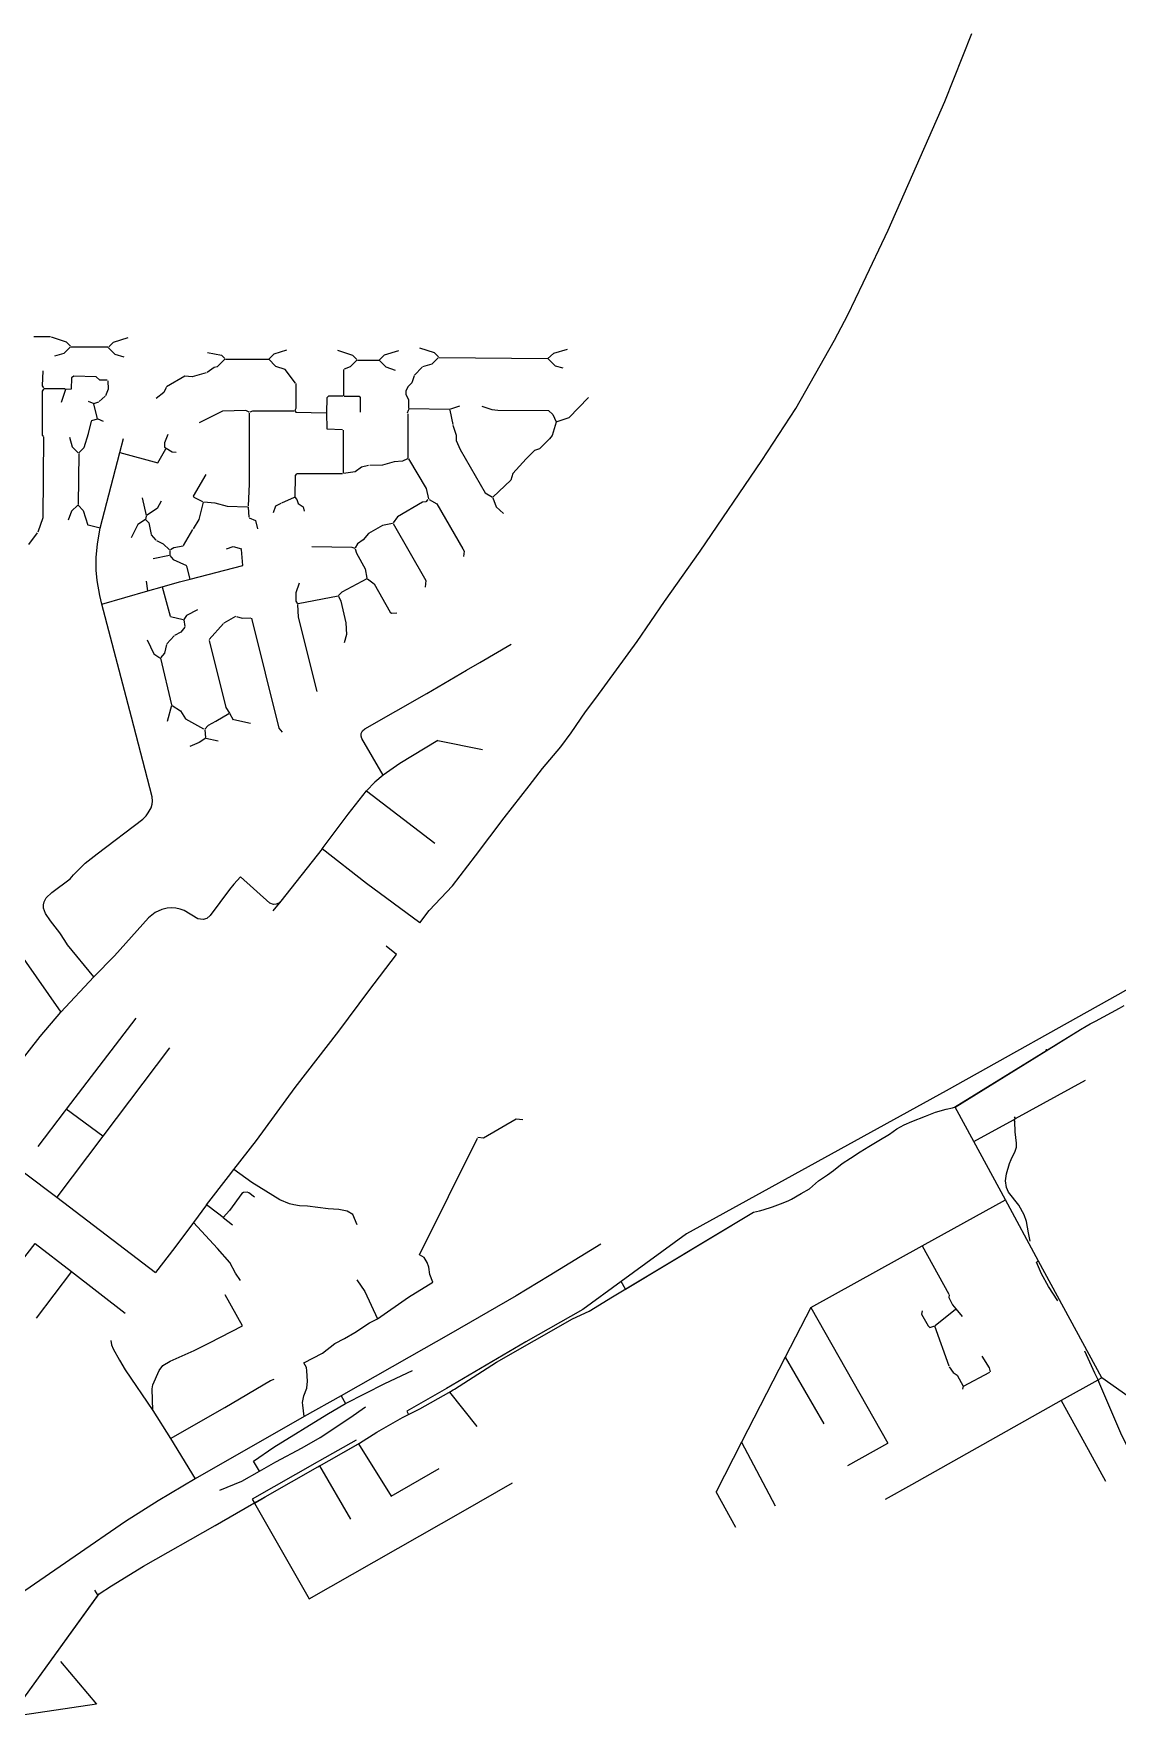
# Model space of a CAD drawing. Header units: metres. Extents: x 432891 to 477890, y 2556094 to 2581523.
# Drawn here: x 454505 to 456458, y 2575590 to 2578622 of the extents above; entities that cross this region are included whole.
import ezdxf

# ---------------------------------------------------------------- set-up
doc = ezdxf.new("R2010")
doc.units = ezdxf.units.M
for name, color, linetype in [('W10_MAIN_PIPE', 1, 'Continuous'), ('W10_PIPE_DN200', 8, 'Continuous'), ('W10_PIPE_DN250_400', 3, 'Continuous'), ('W10_PIPE_DN500_800', 30, 'Continuous'), ('W10_PIPE_DN900_1200', 1, 'Continuous')]:
    doc.layers.add(name, color=color, linetype=linetype)

msp = doc.modelspace()

# ---------------------------------------------------------------- linework, layer by layer
at = {"layer": 'W10_MAIN_PIPE'}
for points in [[(455819.7, 2576502.9), (455836.7, 2576507.9), (455855.4, 2576515.2), (455865.7, 2576519.7), (455870.7, 2576521.8), (455888.1, 2576532), (455903, 2576540.7), (455919.5, 2576554.7), (455935.6, 2576565.7), (455946.1, 2576573.4), (455962.2, 2576586.3), (455976.9, 2576595.6), (455994.7, 2576607.1), (456010.1, 2576616.6), (456028.3, 2576627.7), (456047.3, 2576639), (456060.3, 2576648.8), (456073.7, 2576655.9), (456087.5, 2576661.6), (456112.2, 2576671.2), (456130, 2576678.9), (456149.1, 2576683.9), (456160.6, 2576686.5), (456164.6, 2576687.4), (456391.6, 2576827.7), (456401.9, 2576833.6), (456409, 2576837.9), (456418.2, 2576842.3), (456461.8, 2576865.7)], [(455548.3, 2576345.7), (455802.3, 2576498.3), (455813.2, 2576501), (455819.7, 2576502.9)], [(454479.4, 2575611.8), (454479.6, 2575612.4), (454623.5, 2575811), (454645.4, 2575825.6), (454703.1, 2575860.9), (454832.4, 2575934.2), (454897.9, 2575971.6), (454922.4, 2575985.6), (455017.3, 2576039.5), (455024.1, 2576043.4), (455037.7, 2576051.1), (455092.5, 2576082.2), (455123.8, 2576102.1), (455169.9, 2576128.5), (455201, 2576144), (455253.1, 2576173.8), (455261.1, 2576178.4), (455263.4, 2576179.8), (455338.9, 2576228.2), (455476, 2576306.3), (455506, 2576320.3), (455548.3, 2576345.7)]]:
    msp.add_lwpolyline(points, dxfattribs=at)
at = {"layer": 'W10_PIPE_DN200'}
for points in [[(455200.9, 2577019.8), (455218.1, 2577042), (455259.9, 2577086.1), (455301.3, 2577140.5), (455352.8, 2577209), (455398.3, 2577266.7), (455422.2, 2577297.7), (455454.9, 2577336.8), (455473.9, 2577361.9), (455499.5, 2577399.6), (455518, 2577424.7), (455592.7, 2577526.4), (455641.7, 2577598.8), (455705.9, 2577689.3), (455817.1, 2577852.9), (455878.4, 2577946.3), (455948.4, 2578069.1), (455972.4, 2578115.3), (456000, 2578172.8), (456044.6, 2578267.3), (456146.8, 2578499.3), (456195.3, 2578621.6)], [(454535.7, 2578075.4), (454505.7, 2578075.4)], [(454536.7, 2578075.4), (454563.7, 2578066.4), (454571.7, 2578058.4)], [(454571.7, 2578057.4), (454559.7, 2578045.4), (454542.7, 2578040.4)], [(454572.7, 2578057.4), (454638.7, 2578057.4)], [(454639.7, 2578056.4), (454651.7, 2578044.4), (454667.7, 2578039.4)], [(454674.7, 2578073.4), (454648.7, 2578065.4), (454640.7, 2578057.4)], [(455200.7, 2578055.4), (455226.7, 2578047.4), (455234.7, 2578039.4)], [(454849.7, 2578035.4), (454835.7, 2578021.4), (454830.7, 2578020.4), (454817.7, 2578011.4)], [(454818.7, 2578047.4), (454843.7, 2578042.4), (454849.7, 2578036.4)], [(454850.7, 2578035.4), (454928.7, 2578035.4)], [(454960.7, 2578051.4), (454937.7, 2578044.4), (454928.7, 2578035.4)], [(454928.7, 2578035.4), (454940.7, 2578022.4), (454957.7, 2578017.4)], [(455052.7, 2578051.4), (455079.7, 2578042.4), (455087.7, 2578034.4)], [(455087.7, 2578033.4), (455075.7, 2578021.4), (455064.7, 2578017.4)], [(455088.7, 2578033.4), (455127.7, 2578033.4)], [(455162.7, 2578050.4), (455136.7, 2578042.4), (455127.7, 2578033.4)], [(455127.7, 2578033.4), (455139.7, 2578021.4), (455156.7, 2578015.4)], [(455234.7, 2578038.4), (455222.7, 2578026.4), (455205.7, 2578021.4)], [(455235.7, 2578038.4), (455431.7, 2578036.4)], [(455466.7, 2578052.4), (455441.7, 2578045.4), (455431.7, 2578036.4)], [(455431.7, 2578036.4), (455444.7, 2578023.4), (455458.7, 2578019.4)], [(454521.7, 2578014.4), (454520.7, 2577987.4), (454522.7, 2577983.4)], [(454637.7, 2577997.4), (454624.7, 2577997.4), (454617.7, 2578003.4), (454577.7, 2578004.4), (454573.7, 2578001.4), (454572.7, 2577981.4)], [(454638.7, 2577996.4), (454639.7, 2577981.4), (454634.7, 2577969.4)], [(454790.7, 2578003.4), (454777.7, 2578004.4), (454744.7, 2577985.4)], [(454791.7, 2578003.7), (454816.8, 2578011.1)], [(454977.1, 2577992.2), (454958.4, 2578016.6)], [(455063.7, 2578016.4), (455063.7, 2577969.4)], [(455190.7, 2578005.4), (455186.7, 2577992.4), (455179.7, 2577985.4)], [(455191.4, 2578006.1), (455205, 2578020.7)], [(454522.7, 2577981.4), (454520.7, 2577977.4), (454520.7, 2577898.4), (454522.7, 2577896.4)], [(454523.7, 2577982.4), (454560.7, 2577982.4), (454562.7, 2577980.4)], [(454562.7, 2577980.4), (454554.7, 2577957.4)], [(454572.7, 2577981.4), (454562.7, 2577980.4)], [(454634, 2577968.7), (454623.5, 2577959.1)], [(454743.7, 2577984.4), (454739.7, 2577975.4), (454725.7, 2577964.4)], [(454977.7, 2577991.4), (454977.7, 2577946.4), (454975.7, 2577942.4)], [(455062.7, 2577968.4), (455036.7, 2577968.4), (455033.7, 2577965.4), (455032.7, 2577938.4)], [(455064.7, 2577968.4), (455091.7, 2577968.4), (455093.7, 2577966.4), (455093.7, 2577939.4)], [(455179.7, 2577985.4), (455175.7, 2577977.4), (455175.7, 2577971.4), (455180.7, 2577962.4), (455180.7, 2577946.4)], [(455504.7, 2577966.4), (455469.7, 2577929.4), (455447.7, 2577922.4)], [(454603.7, 2577959.4), (454613.7, 2577955.4)], [(454613.7, 2577955.4), (454622.7, 2577958.4)], [(454620.5, 2577928.4), (454613.9, 2577954.4)], [(454893.7, 2577939.4), (454887.7, 2577942.4), (454845.7, 2577941.4), (454803.7, 2577920.4)], [(454893.7, 2577938.4), (454893.7, 2577810.4), (454891.7, 2577770.4)], [(454974.7, 2577941.4), (454899.7, 2577941.4), (454894.7, 2577939.4)], [(454975.7, 2577942.4), (454977.7, 2577939.4)], [(454977.7, 2577939.4), (455032.7, 2577938.4)], [(455032.7, 2577938.4), (455033.7, 2577909.4), (455061.7, 2577908.4)], [(455179, 2577938.4), (455180.4, 2577943.4)], [(455179.7, 2577936.4), (455179.7, 2577856.4)], [(455180.4, 2577943.4), (455181.7, 2577945.4)], [(455254.7, 2577944.4), (455181.7, 2577945.4)], [(455272.7, 2577950.4), (455254.7, 2577944.4)], [(455254.9, 2577943.4), (455260.5, 2577917.4)], [(455312.7, 2577950.4), (455330.7, 2577944.4), (455341.7, 2577943.4), (455432.7, 2577942.4), (455440.7, 2577935.4), (455446.7, 2577922.4)], [(454603.9, 2577901.4), (454609.5, 2577923.4)], [(454609.7, 2577924.4), (454620.7, 2577927.4)], [(454620.7, 2577927.4), (454630.7, 2577923.4)], [(455062.7, 2577907.4), (455062.7, 2577830.4)], [(455260.7, 2577916.4), (455266.7, 2577898.4), (455266.7, 2577888.4), (455273.7, 2577872.4), (455318.7, 2577794.4), (455331.7, 2577786.4)], [(455446.7, 2577921.4), (455439.7, 2577897.4), (455434.7, 2577891.4), (455416.7, 2577873.4), (455407.7, 2577870.4), (455392.7, 2577855.4), (455368.7, 2577829.4), (455364.7, 2577817.4), (455332.7, 2577786.4)], [(454522.7, 2577895.4), (454521.7, 2577749.4), (454512.7, 2577723.4)], [(454569.7, 2577894.4), (454574.7, 2577877.4), (454585.7, 2577866.4)], [(454603.7, 2577900.4), (454595.7, 2577875.4), (454586.7, 2577866.4)], [(454660.4, 2577866.9), (454667, 2577892.2)], [(454728.7, 2577848.6), (454743.2, 2577873.8)], [(454746.7, 2577899.4), (454740.7, 2577884.4), (454740.7, 2577876.4)], [(454740.7, 2577876.4), (454743.7, 2577874.7)], [(454743.7, 2577874.7), (454754.7, 2577868.4), (454761.7, 2577867.4)], [(454586.7, 2577865.4), (454585.7, 2577773.4)], [(454625.3, 2577730.5), (454660.4, 2577866.9)], [(454660.4, 2577866.9), (454728.7, 2577848.6)], [(455108.7, 2577843.4), (455095.7, 2577840.4), (455084.7, 2577832.4), (455063.7, 2577829.4)], [(455178.7, 2577855.4), (455169.7, 2577851.4), (455154.7, 2577850.4), (455133.7, 2577844.4), (455110.7, 2577843.4)], [(455180.7, 2577855.4), (455212.7, 2577802.4), (455216.7, 2577783.4)], [(454793.2, 2577788.3), (454816.2, 2577827.5)], [(454978.7, 2577828.4), (454976.7, 2577825.4), (454975.7, 2577786.4)], [(454979.7, 2577829.4), (455061.7, 2577829.4)], [(454700.7, 2577785.4), (454707.7, 2577753.4)], [(454794.6, 2577785.9), (454793.2, 2577788.3)], [(454809.8, 2577777.9), (454794.6, 2577785.9)], [(454974.8, 2577786), (454951.6, 2577775.8)], [(454975.7, 2577786.4), (454979.7, 2577782.4), (454981.7, 2577775.4), (454990.7, 2577769.4), (454992.7, 2577761.4)], [(455215.7, 2577782.4), (455211.7, 2577778.4), (455205.7, 2577777.4), (455160.7, 2577751.4), (455152.7, 2577740.4)], [(455217.7, 2577782.4), (455231.7, 2577774.4), (455278.7, 2577693.4), (455280.7, 2577689.4), (455279.7, 2577679.4)], [(455332.7, 2577785.4), (455338.7, 2577769.4), (455351.7, 2577757.4)], [(454584.7, 2577772.4), (454573.7, 2577761.4), (454567.7, 2577745.4)], [(454585.7, 2577772.4), (454594.7, 2577762.4), (454602.7, 2577736.4)], [(454707.7, 2577752.4), (454706.7, 2577746.4)], [(454734.7, 2577779.4), (454727.7, 2577766.4), (454708.7, 2577753.4)], [(454810.7, 2577777.4), (454802.7, 2577746.4), (454792.7, 2577729.4)], [(454811.7, 2577778.4), (454831.7, 2577776.4), (454853.7, 2577770.4), (454890.7, 2577769.4)], [(454891.7, 2577768.4), (454892.7, 2577750.4)], [(454950.7, 2577775.4), (454940.7, 2577770.4), (454936.7, 2577758.4)], [(454496.3, 2577701.2), (454512.1, 2577722.6)], [(454625.3, 2577730.5), (454603.7, 2577736.1)], [(454628.3, 2577593.7), (454624.2, 2577609.3), (454619.6, 2577636.7), (454618.1, 2577655.2), (454618.1, 2577678.2), (454620, 2577701.7), (454624.5, 2577727.8), (454625.3, 2577730.5)], [(454706.7, 2577746.4), (454692.7, 2577737.4), (454680.7, 2577713.4)], [(454706.7, 2577746.4), (454712.7, 2577740.4), (454716.7, 2577719.4)], [(454775.2, 2577699.3), (454792.2, 2577728.5)], [(454893.7, 2577749.4), (454904.7, 2577744.4), (454908.7, 2577729.4)], [(455151.7, 2577739.4), (455133.7, 2577735.4), (455108.7, 2577721.4), (455098.7, 2577709.4), (455088.7, 2577702.4), (455084.7, 2577695.4)], [(455152.7, 2577739.4), (455211.7, 2577636.4), (455210.7, 2577624.4)], [(454726.1, 2577709.2), (454717.4, 2577718.7)], [(454726.7, 2577708.4), (454738.7, 2577702.4), (454749.7, 2577691.4)], [(454750.7, 2577690.4), (454750.7, 2577682.4)], [(454774.7, 2577698.4), (454757.7, 2577695.4), (454751.7, 2577691.4)], [(454852.7, 2577693.4), (454864.7, 2577697.4), (454879.7, 2577693.4)], [(454881.9, 2577663.6), (454879.8, 2577692.4)], [(455006.7, 2577697.4), (455078.7, 2577696.4), (455083.7, 2577694.4)], [(455084.7, 2577693.4), (455086.7, 2577685.4), (455102.7, 2577657.4), (455105.7, 2577640.4)], [(454749.7, 2577681.4), (454720.7, 2577675.4)], [(454750.7, 2577681.4), (454756.7, 2577674.4), (454780.7, 2577663.4)], [(454787.1, 2577638.9), (454781, 2577662.4)], [(454787.1, 2577638.9), (454881.9, 2577663.6)], [(454710.7, 2577617.8), (454708.4, 2577635.4)], [(454736.6, 2577625.1), (454768.1, 2577634), (454787.1, 2577638.9)], [(454983.7, 2577631.4), (454977.7, 2577614.4), (454977.7, 2577599.4), (454980.7, 2577594.4)], [(455105.7, 2577639.4), (455060.7, 2577615.4), (455054.7, 2577609.4)], [(455106.7, 2577639.4), (455118.7, 2577630.4), (455147.7, 2577579.4), (455149.7, 2577577.4), (455159.7, 2577578.4)], [(454628.3, 2577593.7), (454710.7, 2577617.8)], [(454710.7, 2577617.8), (454736.6, 2577625.1)], [(454736.6, 2577625.1), (454751.4, 2577572.4)], [(455053.7, 2577608.4), (454981.7, 2577594.4)], [(455054.7, 2577608.4), (455058.7, 2577599.4), (455067.7, 2577560.4), (455068.7, 2577539.4), (455064.7, 2577524.4)], [(454751.7, 2577571.4), (454774.7, 2577566.4)], [(454800.7, 2577583.4), (454780.7, 2577573.4), (454775.7, 2577566.4)], [(454868.7, 2577571.4), (454847.7, 2577559.4)], [(454870.7, 2577571.4), (454880.7, 2577568.4), (454896.7, 2577569.4)], [(454980.7, 2577593.4), (454981.7, 2577570.4), (455015.7, 2577436.4)], [(454777.7, 2577552.4), (454770.7, 2577543.4), (454758.7, 2577537.4)], [(454775.7, 2577565.4), (454777.7, 2577553.4)], [(454847, 2577558.7), (454821.4, 2577530.2)], [(454897.7, 2577568.4), (454946.7, 2577370.4), (454952.7, 2577363.4)], [(454709.7, 2577529.4), (454721.7, 2577504.4), (454732.7, 2577497.4)], [(454744.7, 2577521.4), (454740.7, 2577505.4), (454733.7, 2577497.4)], [(454745.4, 2577522.1), (454758.1, 2577536.6)], [(454821.7, 2577528.4), (454851.7, 2577407.4), (454857.8, 2577397.2)], [(455095.6, 2577360.9), (455097.7, 2577365.4), (455102, 2577369.3), (455213.6, 2577432.7), (455285.4, 2577474.9), (455308.9, 2577488.8), (455365.3, 2577521.9)], [(454733.7, 2577496.4), (454753.7, 2577412.4)], [(454753.7, 2577411.4), (454745.7, 2577382.4)], [(454754.7, 2577411.4), (454769.7, 2577401.4), (454778.7, 2577387.4)], [(454833.6, 2577382.9), (454856.9, 2577396.6)], [(454857.8, 2577397.2), (454864.7, 2577385.4)], [(454811.8, 2577368.9), (454779.6, 2577386.9)], [(454832.7, 2577382.4), (454819.7, 2577375.4), (454813.7, 2577368.4)], [(454813.7, 2577367.4), (454814.7, 2577353.4)], [(454895.7, 2577378.6), (454865.7, 2577385.2)], [(455134.9, 2577285.8), (455096.3, 2577351.7), (455095.2, 2577355.7), (455095.6, 2577360.9)], [(454813.7, 2577351.4), (454803.7, 2577344.4), (454786.7, 2577337.4)], [(454814.7, 2577353.4), (454813.7, 2577351.4)], [(454815.7, 2577352.4), (454837.7, 2577347.4)], [(455233.6, 2577348.1), (455165.1, 2577307), (455134.9, 2577285.8)], [(455233.6, 2577348.1), (455313.9, 2577332.1)], [(455134.9, 2577285.8), (455119.7, 2577273.2), (455105.1, 2577257.6)], [(455025.3, 2577153), (455072.2, 2577215.2), (455105.1, 2577257.6)], [(455105.1, 2577257.6), (455228.2, 2577163.5)], [(455025.3, 2577153), (454950.5, 2577058.6)], [(455200.9, 2577019.8), (455104.9, 2577090.8), (455025.3, 2577153)], [(454877.7, 2577102.7), (454865.7, 2577089.6), (454857.9, 2577079.8), (454823.3, 2577032.9), (454817, 2577027.5), (454810.8, 2577025.7), (454801.1, 2577027.1), (454776.4, 2577041.8), (454769, 2577044.4), (454761.4, 2577046), (454753.7, 2577046.5), (454745.9, 2577046), (454736.1, 2577043.6)], [(454950.5, 2577058.6), (454946.9, 2577055.4), (454942.4, 2577053.5), (454937.6, 2577053), (454930.7, 2577055.3), (454877.7, 2577102.7)], [(454950.5, 2577058.6), (454936.1, 2577041.6)], [(454736.1, 2577043.6), (454724.1, 2577038.3), (454712, 2577028.5), (454650.6, 2576960.3), (454613.8, 2576922.2)], [(454447.3, 2577011.8), (454554.2, 2576858.7)], [(455159.2, 2576962.5), (455140.1, 2576977.6)], [(454866.1, 2576575.6), (454906.7, 2576627.3), (454976.6, 2576722.8), (455055.3, 2576824.8), (455108.9, 2576897), (455159.2, 2576962.5)], [(454689.1, 2576847.9), (454563.8, 2576683.8)], [(454749.7, 2576794.4), (454629.9, 2576635.5)], [(456329.4, 2576789.2), (456330.1, 2576792)], [(456274.4, 2576667), (456400.4, 2576736.2)], [(454563.8, 2576683.8), (454560.5, 2576679.5), (454512.8, 2576616.9)], [(454629.9, 2576635.5), (454563.8, 2576683.8)], [(455386.6, 2576664.9), (455374.6, 2576665.9), (455315.6, 2576631.9), (455305.6, 2576632.9)], [(456199, 2576625.6), (456165.3, 2576687.8)], [(456199, 2576625.6), (456270.9, 2576665.1)], [(456301, 2576446.1), (456297.4, 2576461.5), (456294, 2576481.7), (456290.1, 2576493.9), (456280.3, 2576510.9), (456261.7, 2576534.4), (456258.1, 2576542.9), (456256.3, 2576555.1), (456258.3, 2576567.3), (456263.4, 2576586.1), (456266.2, 2576593.5), (456273.7, 2576608.6), (456275.8, 2576615.5), (456276.2, 2576622.7), (456273.9, 2576643.4), (456272.9, 2576661.6)], [(456270.9, 2576665.1), (456274.4, 2576667)], [(456270.9, 2576665.1), (456272.9, 2576661.6)], [(456274.4, 2576667), (456272.4, 2576670.5)], [(454629.9, 2576635.5), (454546.7, 2576525.2)], [(455200.7, 2576421.6), (455305.1, 2576632)], [(456256.1, 2576520.4), (456199, 2576625.6)], [(454483.6, 2576571.8), (454488.8, 2576569.6), (454546.7, 2576525.2)], [(454816.7, 2576511.6), (454856, 2576562.9), (454866.1, 2576575.6)], [(455088.1, 2576475.5), (455080.3, 2576494.2), (455070.1, 2576500.1), (455055.1, 2576503.5), (455036, 2576504.2), (454998.8, 2576509), (454984, 2576509.9), (454974.2, 2576511.4), (454966, 2576513.5), (454949, 2576520.7), (454898.5, 2576551.8), (454866.1, 2576575.6)], [(454546.7, 2576525.2), (454724.6, 2576389.7)], [(454816.7, 2576511.6), (454793.2, 2576480)], [(454846.4, 2576488.8), (454836.4, 2576496.5), (454816.7, 2576511.6)], [(454903.4, 2576525.5), (454892.7, 2576533.5), (454890, 2576534.6), (454883.2, 2576534.2), (454880.3, 2576532.4), (454857.8, 2576501.3), (454846.4, 2576488.8)], [(456106.4, 2576437.8), (456256.1, 2576520.4)], [(456315.9, 2576410.2), (456256.1, 2576520.4)], [(454793.2, 2576480), (454759.7, 2576434.8), (454724.6, 2576389.7)], [(454878.1, 2576375.6), (454868.8, 2576388.6), (454858.7, 2576407.7), (454836.7, 2576432.8), (454793.2, 2576480)], [(454846.4, 2576488.8), (454863.5, 2576475.7)], [(454403.4, 2576307.9), (454450, 2576367.7), (454508, 2576442)], [(454508, 2576442), (454573.3, 2576391.5)], [(455224.4, 2576372.5), (455219.3, 2576386.1), (455217.4, 2576399.6), (455214.3, 2576407.7), (455209, 2576416.8), (455200.7, 2576421.6)], [(455527.4, 2576440.7), (455434.2, 2576383.6), (455374.3, 2576347.8), (455256.7, 2576279.6)], [(455905.4, 2576326.9), (456106.4, 2576437.8)], [(456106.4, 2576437.8), (456154.4, 2576350.7)], [(454573.3, 2576391.5), (454510, 2576307.4)], [(454573.3, 2576391.5), (454670.2, 2576316.5)], [(456315.9, 2576410.2), (456312.4, 2576408.3)], [(456350.3, 2576338.5), (456334, 2576364.4), (456321.3, 2576387.5), (456313.9, 2576404), (456312.4, 2576408.3)], [(456429.8, 2576200.3), (456315.9, 2576410.2)], [(455087.5, 2576376.3), (455101.9, 2576355.4), (455124.6, 2576306.3)], [(455124.6, 2576306.3), (455180.8, 2576345.2), (455224.4, 2576372.5)], [(454881.7, 2576293.6), (454850.2, 2576349.4)], [(455254.2, 2576174.4), (455261.1, 2576178.4), (455263.4, 2576179.8), (455338.9, 2576228.2), (455476, 2576306.3), (455506, 2576320.3), (455548.3, 2576345.7)], [(455905.4, 2576326.9), (455859.4, 2576237.3)], [(455905.4, 2576326.9), (456044.2, 2576082.1)], [(456154.9, 2576349.8), (456153.9, 2576344.8), (456160.9, 2576331.8), (456166.8, 2576324.5)], [(454992, 2576227.3), (455025.7, 2576244.7), (455047.9, 2576261.6), (455065.5, 2576270.7), (455084.1, 2576281.7), (455110.3, 2576299.1), (455124.6, 2576306.3)], [(456105.9, 2576320.8), (456104.9, 2576314.8), (456116.9, 2576293.8), (456119.9, 2576290.8), (456128.9, 2576293.8)], [(456129.6, 2576294.5), (456166, 2576323.9)], [(456166.8, 2576324.5), (456177.9, 2576310.8)], [(454644, 2576267.2), (454645.4, 2576259.5), (454648.4, 2576252.3), (454659.8, 2576231.8), (454670.3, 2576214.6), (454719.8, 2576141.3)], [(454719.8, 2576141.3), (454718.7, 2576180.3), (454719.8, 2576187.5), (454731.2, 2576213.1), (454737.8, 2576222), (454751.3, 2576229.8), (454794.5, 2576249.1), (454821.9, 2576263.1), (454881.7, 2576293.6)], [(455256.7, 2576279.6), (455181.8, 2576237)], [(456154.5, 2576220.8), (456129.2, 2576292.9)], [(455181.8, 2576237), (455059.1, 2576167.8)], [(455859.4, 2576237.3), (455780.5, 2576083.9)], [(455859.4, 2576237.3), (455929, 2576117)], [(456213.9, 2576238.8), (456226.9, 2576217.8), (456228.9, 2576210.8)], [(456421.3, 2576200), (456417.5, 2576208.7), (456399.3, 2576248.2)], [(454990.1, 2576150.9), (454989.5, 2576155.3), (454992.2, 2576167.8), (454997.3, 2576181.2), (454998.6, 2576194.1), (454997.7, 2576212.5), (454996.7, 2576218.6), (454992, 2576227.3)], [(455067.2, 2576153.6), (455138, 2576189.7), (455187.9, 2576213.3)], [(456154.9, 2576219.8), (456161.9, 2576209.8), (456168.9, 2576204.8), (456179.9, 2576184.8)], [(456180.7, 2576185.3), (456228, 2576210.3)], [(454752, 2576090.6), (454849.4, 2576146.3), (454932, 2576195.3), (454938.3, 2576197.8)], [(456179.9, 2576184.8), (456178.9, 2576179.8)], [(456422.5, 2576196.1), (456356.5, 2576159)], [(456423.2, 2576196.5), (456421.3, 2576200)], [(456422.5, 2576196.1), (456424.4, 2576192.6)], [(456429.8, 2576200.3), (456423.2, 2576196.5)], [(456496.2, 2576037.5), (456478.4, 2576071), (456464.1, 2576100.4), (456424.4, 2576192.6)], [(456584.5, 2576090.6), (456429.8, 2576200.3)], [(454901.6, 2576050.1), (454938, 2576075.3), (455033.2, 2576133.9), (455067.2, 2576153.6)], [(454911.9, 2576031.8), (454941.5, 2576048.4), (454989.1, 2576073.8), (455021.4, 2576092.7), (455074.9, 2576128.1), (455103.4, 2576147.9)], [(454992.7, 2576130.4), (454990.1, 2576150.9)], [(455059.1, 2576167.8), (454992.7, 2576130.4)], [(455059.1, 2576167.8), (455067.2, 2576153.6)], [(455180.7, 2576133.9), (455201, 2576144), (455253.1, 2576173.8), (455254.2, 2576174.4)], [(455254.2, 2576174.4), (455303.5, 2576112.1)], [(456356.5, 2576159), (456086.7, 2576007)], [(456356.5, 2576159), (456398.3, 2576083.2)], [(454719.8, 2576141.3), (454752, 2576090.6)], [(454992.7, 2576130.4), (454796.3, 2576018.3)], [(454752, 2576090.6), (454796.3, 2576018.3)], [(455086.4, 2576087.9), (455020.2, 2576050.4), (455016.1, 2576048.1)], [(455780.5, 2576083.9), (455734.7, 2575994.8)], [(455780.5, 2576083.9), (455802.3, 2576043)], [(455090.6, 2576081.2), (455149.4, 2575987.1)], [(455972.3, 2576042.2), (456044.2, 2576082.1)], [(456398.3, 2576083.2), (456436.6, 2576014)], [(454840.5, 2575997.8), (454880.1, 2576014), (454911.9, 2576031.8)], [(455016.1, 2576048.1), (454899, 2575981.5)], [(454911.9, 2576031.8), (454901.6, 2576050.1)], [(455020.2, 2576041.2), (455076.4, 2575945.2)], [(455149.4, 2575987.1), (455235.7, 2576036.7)], [(455802.3, 2576043), (455841.4, 2575969.7)], [(454796.3, 2576018.3), (454729.6, 2575978.6), (454670.8, 2575941.4), (454489.5, 2575816.1), (454421.8, 2575768.3), (454394.7, 2575752.7), (454376.1, 2575744.2), (454351.5, 2575735.9), (454195.5, 2575699.7), (454153.4, 2575680.1)], [(455279.1, 2575959.9), (455368, 2576010.7)], [(455770.2, 2575930.2), (455734.7, 2575994.8)], [(456086.7, 2576007), (456039.7, 2575980.6)], [(454899, 2575981.5), (454903, 2575974.5)], [(454903, 2575974.5), (454958.5, 2575877.5)], [(454958.5, 2575877.5), (455001.9, 2575801.6), (455279.1, 2575959.9)], [(454615, 2575817.4), (454621.1, 2575807.7)], [(454553.7, 2575688.9), (454618.4, 2575611.9)], [(454618.4, 2575611.9), (454469.1, 2575590.2)]]:
    msp.add_lwpolyline(points, dxfattribs=at)
at = {"layer": 'W10_PIPE_DN250_400'}
for points in [[(454681.4, 2577390.2), (454628.3, 2577593.7)], [(454619.4, 2577144), (454701.8, 2577206.4), (454707.8, 2577212.3), (454711.6, 2577217.9), (454716.9, 2577226.9), (454719, 2577233.2), (454719.6, 2577239.1), (454718.6, 2577246.8), (454681.4, 2577390.2)], [(454523.9, 2577057.3), (454527.8, 2577064.5), (454537.7, 2577074.1), (454570.9, 2577099.1), (454576.8, 2577106.3), (454598.2, 2577127.4), (454619.4, 2577144)], [(454613.8, 2576922.2), (454566.2, 2576980), (454561.5, 2576987.6), (454552.5, 2577001.8), (454535.3, 2577023.4), (454526.5, 2577036.8), (454523, 2577046.4), (454522.8, 2577051.9), (454523.9, 2577057.3)], [(454613.8, 2576922.2), (454554.2, 2576858.7)], [(454449, 2576728.1), (454455.2, 2576735.7), (454517.2, 2576814.9), (454554.2, 2576858.7)]]:
    msp.add_lwpolyline(points, dxfattribs=at)
at = {"layer": 'W10_PIPE_DN500_800'}
for points in [[(456329.4, 2576789.2), (456391.6, 2576827.7), (456401.9, 2576833.6), (456409, 2576837.9), (456418.2, 2576842.3), (456461.8, 2576865.7), (456470.3, 2576870.5)], [(456165.3, 2576687.8), (456329.4, 2576789.2)], [(455819.7, 2576502.9), (455836.7, 2576507.9), (455855.4, 2576515.2), (455865.7, 2576519.7), (455870.7, 2576521.8), (455888.1, 2576532), (455903, 2576540.7), (455919.5, 2576554.7), (455935.6, 2576565.7), (455946.1, 2576573.4), (455962.2, 2576586.3), (455976.9, 2576595.6), (455994.7, 2576607.1), (456010.1, 2576616.6), (456028.3, 2576627.7), (456047.3, 2576639), (456060.3, 2576648.8), (456073.7, 2576655.9), (456087.5, 2576661.6), (456112.2, 2576671.2), (456130, 2576678.9), (456149.1, 2576683.9), (456160.6, 2576686.5), (456164.6, 2576687.4), (456165.3, 2576687.8)], [(455571.6, 2576359.7), (455802.3, 2576498.3), (455813.2, 2576501), (455819.7, 2576502.9)], [(455571.6, 2576359.7), (455563.6, 2576373.3)]]:
    msp.add_lwpolyline(points, dxfattribs=at)
at = {"layer": 'W10_PIPE_DN900_1200'}
for points in [[(457025.6, 2577209.9), (456458.8, 2576890), (456149.4, 2576717.1)], [(456149.4, 2576717.1), (455681.4, 2576459.3), (455563.6, 2576373.3)], [(455563.6, 2576373.3), (455494.7, 2576323), (455392.3, 2576265), (455249.1, 2576180.8)], [(455249.1, 2576180.8), (455177.4, 2576139.7)], [(455090.6, 2576081.2), (455092.5, 2576082.2), (455123.8, 2576102.1), (455169.9, 2576128.5), (455180.7, 2576133.9)], [(455177.4, 2576139.7), (455180.7, 2576133.9)], [(455020.2, 2576041.2), (455024.1, 2576043.4), (455037.7, 2576051.1), (455090.6, 2576081.2)], [(454903, 2575974.5), (454922.4, 2575985.6), (455017.3, 2576039.5), (455020.2, 2576041.2)], [(454621.1, 2575807.7), (454623.5, 2575811), (454645.4, 2575825.6), (454703.1, 2575860.9), (454832.4, 2575934.2), (454897.9, 2575971.6), (454903, 2575974.5)], [(454479.4, 2575611.8), (454479.6, 2575612.4), (454621.1, 2575807.7)]]:
    msp.add_lwpolyline(points, dxfattribs=at)

doc.saveas('drawing.dxf')
